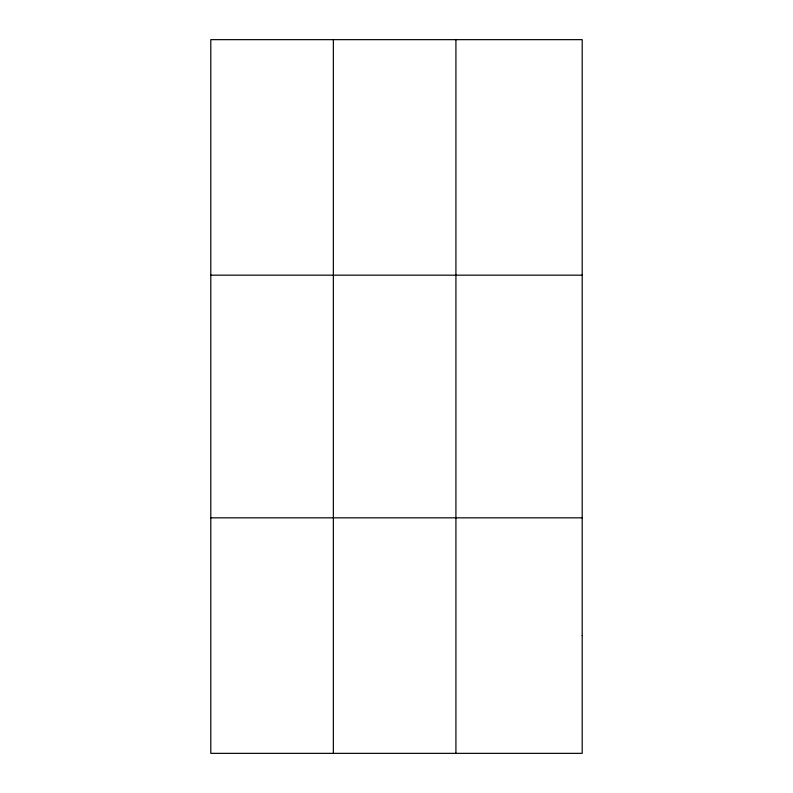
<?xml version="1.0" encoding="UTF-8"?>
<svg xmlns="http://www.w3.org/2000/svg" width="793" height="793" viewBox="0 0 793 793"><rect width="100%" height="100%" fill="white"/><g stroke="black" fill="none" stroke-linecap="round" stroke-linejoin="round"><path stroke-width="1.19" d="M333.357 39.65L333.357 753.35M455.925 39.65L455.925 753.35M210.799 275.171L582.201 275.171M210.799 517.829L582.201 517.829M582.201 635.59L582.201 753.35L210.799 753.35L210.799 39.65L582.201 39.65L582.201 635.59"/></g></svg>
